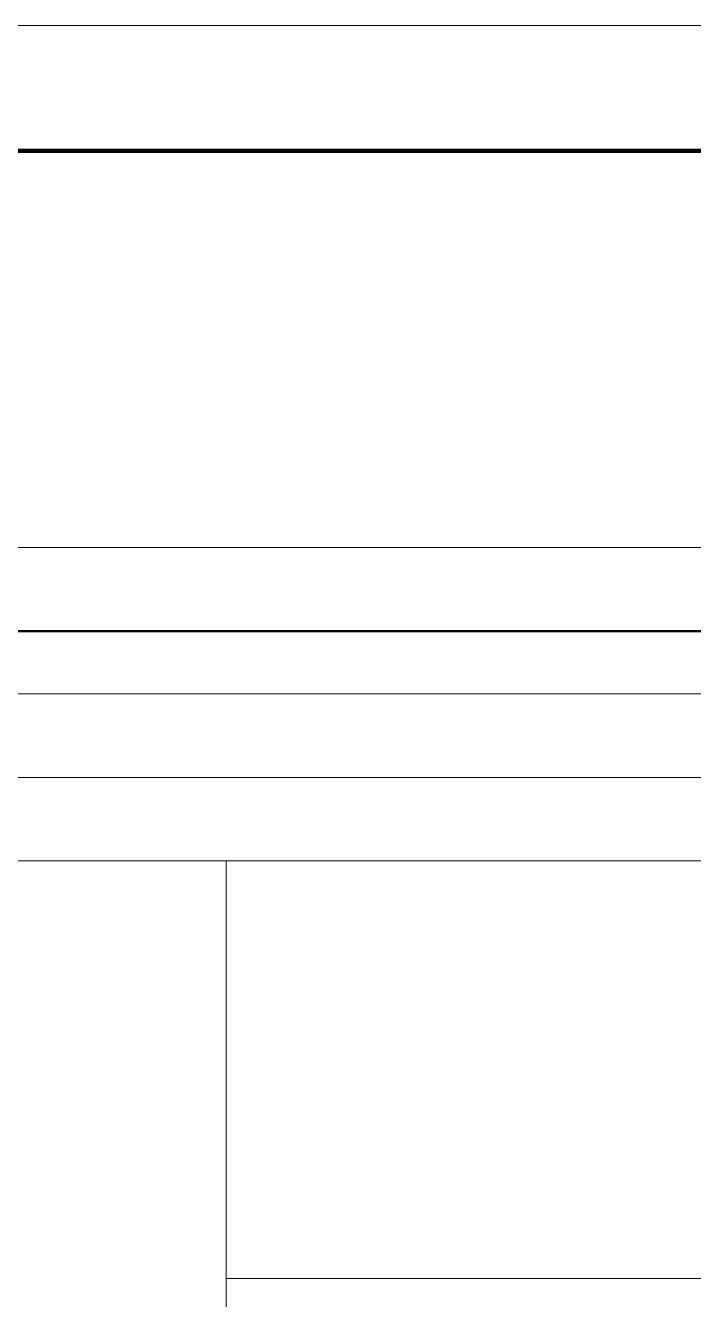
# Model space of a CAD drawing. Extents: x -2749 to 23780, y -1311 to 8245.
# Drawn here: x 9297.9 to 9329.9, y 2804 to 2865 of the extents above; entities that cross this region are included whole.
import ezdxf

# ---------------------------------------------------------------- set-up
doc = ezdxf.new("R2010")
doc.units = 0
doc.header["$MEASUREMENT"] = 0
doc.layers.get('0').update_dxf_attribs({"color": 9, "lineweight": 9})
for name, color, linetype, lineweight in [('00', 9, 'Continuous', 9), ('01', 9, 'Continuous', 9), ('06C', 9, 'Continuous', 9), ('06D', 9, 'Continuous', 9), ('10', 9, 'Continuous', 9), ('33', 9, 'BATTING', 9), ('40B', 9, 'Continuous', 9)]:
    doc.layers.add(name, color=color, linetype=linetype, lineweight=lineweight)
doc.linetypes.add('BATTING', pattern='A,0.0001,-0.1,[134,ltypeshp.shx,S=0.1,R=0,X=-0.1,Y=0],-0.2,[134,ltypeshp.shx,S=0.1,R=180,X=0.1,Y=0],-0.1', length=0.4001)

# ---------------------------------------------------------------- blocks, each defined once
blk = doc.blocks.new('p-kolon_80x80')
blk.add_lwpolyline([(-40, -40), (40, -40), (40, 40), (-40, 40)], close=True)
blk = doc.blocks.new('1.KAT PLANI')
at = {"layer": '00'}
blk.add_lwpolyline([(9307.5, 2825), (9355, 2825), (9355, 2805), (9307.5, 2805)], close=True, dxfattribs=at)
at = {"layer": '06C'}
blk.add_lwpolyline([(7067.5, 861.676), (7067.5, 861.676), (7067.5, 2865), (10767.5, 2865), (10767.493, 1989.751)], dxfattribs=at)
at = {"layer": '06D'}
for points in [[(9105, 2839.999), (9355, 2840)], [(9355, 2825), (9355, 2833), (9105, 2833), (9105, 2825)]]:
    blk.add_lwpolyline(points, dxfattribs=at)
at = {"layer": '10'}
for points, const_width in [([(7073.5, 861.676), (7073.5, 2859), (10761.5, 2859), (10761.5, 1989.751)], 0.2), ([(9098.188, 2835.999), (9361.448, 2835.999)], 0.1)]:
    blk.add_lwpolyline(points, dxfattribs=dict(at, const_width=const_width))
at = {"layer": '33', "ltscale": 0.4}
blk.add_lwpolyline([(9105, 2829), (9355, 2829)], dxfattribs=at)
at = {"layer": '40B'}
blk.add_lwpolyline([(9230.5, 2365), (9617.5, 2365), (9617.5, 2825), (9230.5, 2825)], close=True, dxfattribs=at)
at = {"layer": '01'}
blk.add_blockref('p-kolon_80x80', (9267.5, 2785), dxfattribs=at)

msp = doc.modelspace()

# ---------------------------------------------------------------- block references
at = {"layer": '06D'}
msp.add_blockref('1.KAT PLANI', (0, 0), dxfattribs=at)

doc.saveas('drawing.dxf')
